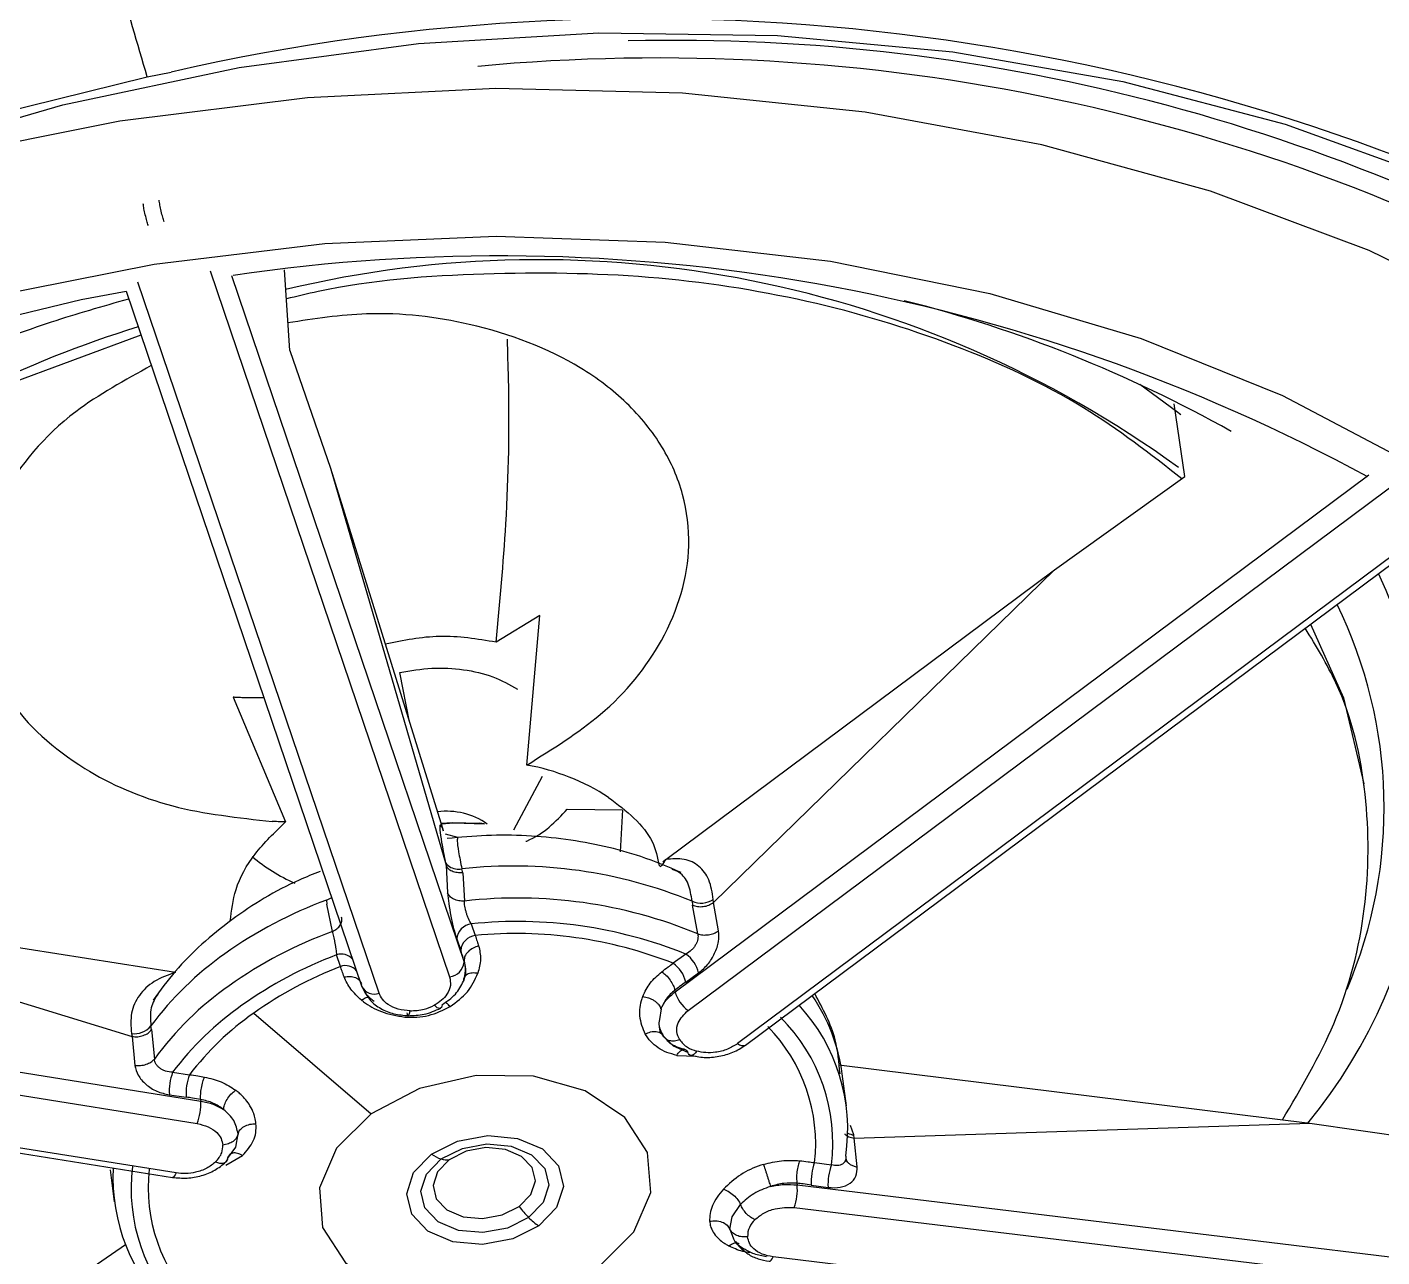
# Model space of a CAD drawing. Extents: x 400 to 501, y 484 to 634.
# Drawn here: x 471.054 to 472.023, y 581.445 to 582.324 of the extents above; entities that cross this region are included whole.
import ezdxf

# ---------------------------------------------------------------- set-up
doc = ezdxf.new("R2010")
doc.units = 0
doc.header["$MEASUREMENT"] = 0
doc.layers.add('DIM', color=3, linetype='Continuous')
doc.layers.add('GEOMETRY', color=3, linetype='Continuous', lineweight=25)

# ---------------------------------------------------------------- blocks, each defined once
blk = doc.blocks.new('2026 GRANDEE')
at = {"layer": 'GEOMETRY'}
for p, q in [((20.71508, -14.55158), (20.7321, -14.54808)), ((20.60554, -14.57844), (20.71508, -14.55157)), ((20.76014, -14.69018), (20.93131, -15.19484)), ((20.77527, -14.6935), (20.94175, -15.18432)), ((20.81698, -14.74717), (20.81317, -14.68937)), ((20.88086, -15.20646), (20.70847, -14.69821)), ((20.69999, -14.70474), (20.86863, -15.20193)), ((20.71061, -14.73604), (20.61291, -14.77246)), ((20.81698, -14.74717), (20.84616, -14.83116)), ((21.45706, -14.83712), (21.44924, -14.78512)), ((20.84616, -14.83116), (20.92872, -15.11488)), ((20.84616, -14.83116), (20.9262, -15.08841)), ((20.90258, -15.0125), (20.89572, -14.97736)), ((20.77649, -14.99492), (20.81406, -15.08404)), ((20.79855, -14.99532), (20.78367, -14.99532)), ((21.58563, -15.06252), (21.58488, -15.05683)), ((20.9262, -15.08841), (20.92678, -15.09029)), ((20.92699, -15.09062), (20.92651, -15.08941)), ((20.93724, -15.09517), (20.92842, -15.09285)), ((20.9282, -15.11242), (20.92872, -15.11488)), ((20.92872, -15.11488), (20.92988, -15.13472)), ((20.94065, -15.12037), (20.94009, -15.1176)), ((20.94065, -15.12037), (20.94188, -15.14061)), ((20.36609, -15.13361), (20.70428, -15.23743)), ((20.36609, -15.13361), (20.73538, -15.19152)), ((20.84334, -15.13988), (20.84352, -15.14274)), ((20.84746, -15.16235), (20.84352, -15.14274)), ((20.94671, -15.15692), (20.94958, -15.16518)), ((20.001, -15.16322), (20.75342, -15.2836)), ((20.93634, -15.16765), (20.93921, -15.17591)), ((19.99837, -15.17927), (20.75079, -15.29964)), ((20.85323, -15.18736), (20.8504, -15.1791)), ((20.94168, -15.18313), (20.94175, -15.18432)), ((20.94238, -15.19248), (20.94222, -15.1944)), ((20.94267, -15.18919), (20.94259, -15.19014)), ((19.98064, -15.21774), (20.73306, -15.33812)), ((20.73575, -15.33494), (19.98333, -15.21457)), ((20.79123, -15.22067), (20.87516, -15.29262)), ((20.70376, -15.23519), (20.70428, -15.23743)), ((20.71822, -15.2325), (20.71776, -15.22984)), ((20.71822, -15.2325), (20.7202, -15.25352)), ((21.08211, -15.23488), (21.08141, -15.23068)), ((21.08424, -15.23718), (21.08199, -15.23469)), ((21.08408, -15.23702), (21.09131, -15.24438)), ((20.70428, -15.23743), (20.70632, -15.25804)), ((21.1017, -15.24882), (21.09131, -15.24438)), ((21.09383, -15.25091), (21.10768, -15.2515)), ((21.10181, -15.25012), (21.10364, -15.25095)), ((20.73325, -15.26302), (20.74528, -15.2647)), ((21.2095, -15.25756), (21.54628, -15.29947)), ((21.21503, -15.28687), (21.21202, -15.26399)), ((20.73091, -15.27911), (20.74295, -15.28079)), ((20.75329, -15.28237), (20.75342, -15.2836)), ((21.22023, -15.30777), (21.21799, -15.30093)), ((21.22043, -15.30998), (21.54628, -15.29947)), ((21.54628, -15.29947), (21.66849, -15.31677)), ((20.77845, -15.31644), (20.78003, -15.30705)), ((21.22043, -15.30998), (21.22023, -15.30777)), ((21.22273, -15.33062), (21.22043, -15.30998)), ((20.77118, -15.32937), (20.78316, -15.32245)), ((20.77254, -15.32462), (20.77845, -15.31644)), ((20.68853, -15.33281), (20.69154, -15.3557)), ((20.77128, -15.32718), (20.77277, -15.32511)), ((21.19226, -15.32752), (21.20429, -15.32922)), ((21.21502, -15.32619), (21.21363, -15.32705)), ((21.1796, -15.34229), (21.17973, -15.34351)), ((21.17973, -15.34351), (21.905, -15.43127)), ((21.1899, -15.34361), (21.20193, -15.34531)), ((21.1334, -15.3663), (21.13932, -15.35742)), ((21.17766, -15.35963), (21.92146, -15.44963)), ((21.13175, -15.3752), (21.1334, -15.3663)), ((21.13176, -15.37519), (21.13396, -15.3812)), ((21.91112, -15.4855), (21.16262, -15.39493))]:
    blk.add_line(p, q, dxfattribs=at)
at = {"layer": 'GEOMETRY', "color": 4}
for p, q in [((21.09252, -15.20551), (21.58855, -14.83597)), ((21.10182, -15.21881), (21.61352, -14.8376)), ((21.36367, -14.90386), (21.45706, -14.83712)), ((21.64964, -14.86075), (21.13722, -15.24249)), ((21.14293, -15.24359), (21.64762, -14.86761)), ((21.08577, -15.11083), (21.36367, -14.90386)), ((21.11995, -15.14172), (21.36367, -14.90386)), ((20.99578, -14.93647), (20.96449, -14.95561)), ((20.9865, -15.04338), (20.99578, -14.93647)), ((20.9771, -15.08966), (20.99772, -15.05125)), ((21.01543, -15.07498), (21.05485, -15.07538)), ((21.05485, -15.07538), (21.05314, -15.10549)), ((20.95613, -15.08544), (20.95269, -15.08505)), ((21.08374, -15.11235), (21.08577, -15.11083)), ((21.11995, -15.14172), (21.11982, -15.13941)), ((21.10471, -15.14073), (21.10492, -15.14346)), ((21.1087, -15.16405), (21.10492, -15.14346)), ((21.12361, -15.16195), (21.11995, -15.14172)), ((21.10028, -15.1785), (21.09109, -15.18507)), ((21.10017, -15.19853), (21.10936, -15.19196)), ((21.09231, -15.2043), (21.09252, -15.20551)), ((21.08245, -15.21763), (21.08128, -15.22534)), ((20.46337, -15.54883), (20.69952, -15.38609))]:
    blk.add_line(p, q, dxfattribs=at)
at = {"layer": 'GEOMETRY', "color": 4, "flags": 128}
for points in [[(19.77572, -15.32719), (19.79838, -15.23797), (19.83461, -15.15002), (19.884, -15.06436), (19.94597, -14.98201), (20.01978, -14.90392), (20.10457, -14.83102), (20.19936, -14.76416), (20.30302, -14.70412), (20.41434, -14.6516), (20.53202, -14.60722), (20.65467, -14.57151), (20.78087, -14.54488), (20.90912, -14.52764), (21.03793, -14.51999), (21.16579, -14.52203), (21.29119, -14.53373), (21.41267, -14.55496), (21.5288, -14.58546), (21.63822, -14.62487)], [(22.07987, -15.51268), (22.09387, -15.45534), (22.10497, -15.36181), (22.1015, -15.26901), (22.08349, -15.17803), (22.05116, -15.08992), (22.00489, -15.00572), (21.94521, -14.92642), (21.87284, -14.85294), (21.78861, -14.78616), (21.69352, -14.72685), (21.58868, -14.6757), (21.47531, -14.63333), (21.35476, -14.60021), (21.22842, -14.57675), (21.09779, -14.56322), (20.96439, -14.55977), (20.82979, -14.56645), (20.69556, -14.58318), (20.56329, -14.60976)], [(19.79351, -15.34289), (19.82527, -15.25899), (19.87006, -15.17716), (19.92733, -15.09842), (19.99634, -15.02377), (20.07624, -14.95415), (20.16602, -14.89043), (20.26455, -14.83342), (20.3706, -14.78382), (20.48282, -14.74227), (20.5998, -14.70929), (20.72009, -14.68529), (20.84215, -14.67057), (20.96447, -14.66532), (21.08549, -14.6696), (21.2037, -14.68337), (21.31761, -14.70644), (21.42579, -14.73853), (21.52688, -14.77923), (21.61961, -14.82804)], [(20.70004, -14.7049), (20.66783, -14.71092), (20.54931, -14.73939), (20.43499, -14.77694), (20.32642, -14.82306), (20.22506, -14.87714), (20.1323, -14.93843), (20.04938, -15.00612), (19.97743, -15.07928), (19.92107, -15.15157)], [(20.92515, -15.08503), (20.93308, -15.08442), (20.95269, -15.08505)], [(20.92528, -15.08545), (20.93433, -15.08474), (20.95613, -15.08544)]]:
    blk.add_lwpolyline(points, dxfattribs=at)
at = {"layer": 'GEOMETRY', "flags": 128}
for points in [[(21.45418, -14.79318), (21.45094, -14.7906), (21.42488, -14.77134)], [(21.54678, -14.94273), (21.57037, -14.99545), (21.58488, -15.05683)], [(21.03822, -15.40169), (21.06308, -15.37707), (21.07511, -15.34884), (21.07286, -15.3204), (21.05659, -15.29519), (21.02828, -15.27625), (20.99133, -15.26587), (20.9502, -15.26528), (20.90985, -15.27457), (20.87516, -15.29262)], [(20.87516, -15.29262), (20.8503, -15.31724), (20.83826, -15.34548), (20.84052, -15.37391), (20.85678, -15.39912), (20.8851, -15.41806), (20.92205, -15.42845), (20.96318, -15.42903), (21.00352, -15.41974), (21.03822, -15.40169)], [(20.91833, -15.3215), (20.93693, -15.31222), (20.95853, -15.30827), (20.97985, -15.31023), (20.99765, -15.31781), (21.00921, -15.32986), (21.01277, -15.34455), (21.0078, -15.35963), (20.99504, -15.37281)], [(20.92523, -15.32496), (20.9404, -15.31739), (20.95802, -15.31416), (20.97542, -15.31576), (20.98994, -15.32195), (20.99937, -15.33178), (21.00227, -15.34376), (20.99821, -15.35606), (20.98781, -15.36682)], [(20.99504, -15.37281), (20.97645, -15.38209), (20.95484, -15.38605), (20.93352, -15.38409), (20.91573, -15.3765), (20.90417, -15.36445), (20.9006, -15.34977), (20.90558, -15.33468), (20.91833, -15.3215)], [(20.98105, -15.35894), (20.98937, -15.35035), (20.99261, -15.34051), (20.99029, -15.33093), (20.98275, -15.32307), (20.97114, -15.31813), (20.95724, -15.31685), (20.94315, -15.31943), (20.93102, -15.32548)], [(20.98781, -15.36682), (20.97264, -15.37438), (20.95501, -15.37761), (20.93762, -15.37601), (20.9231, -15.36982), (20.91367, -15.35999), (20.91077, -15.34801), (20.91483, -15.33571), (20.92523, -15.32496)], [(20.93102, -15.32548), (20.9227, -15.33408), (20.91946, -15.34391), (20.92178, -15.35349), (20.92932, -15.36135), (20.94093, -15.3663), (20.95483, -15.36758), (20.96892, -15.36499), (20.98105, -15.35894)], [(20.73575, -15.33494), (20.73509, -15.3363), (20.73442, -15.33731), (20.73378, -15.33792), (20.73317, -15.33813), (20.73306, -15.33812)], [(21.15978, -15.39809), (21.15988, -15.3981), (21.16055, -15.3979), (21.16125, -15.39729), (21.16195, -15.39629), (21.16262, -15.39493)]]:
    blk.add_lwpolyline(points, dxfattribs=at)
at = {"layer": 'GEOMETRY'}
for centre, radius, start, end in [((21.07039, -16.03036), 1.52039, 62.07651, 102.85594), ((21.09238, -15.88126), 1.35577, 58.54774, 91.4095), ((21.08008, -15.92018), 1.38213, 60.78087, 95.34292), ((20.95044, -15.51124), 0.81759, 107.20269, 125.09324), ((21.26008, -15.06287), 0.3701, 320.2975, 25.00311), ((21.2691, -15.0739), 0.33037, 336.90724, 26.09707), ((20.87319, -15.01039), 0.12873, 229.8038, 245.86805), ((20.93451, -15.11026), 0.00667, 198.88832, 239.25595), ((20.93784, -15.1042), 0.01359, 240.26006, 279.51711), ((20.95368, -15.43697), 0.31693, 110.37616, 125.27619), ((20.83929, -15.12726), 0.01325, 287.78537, 305.49832), ((20.94832, -15.16885), 0.01204, 97.70518, 174.25587), ((20.95696, -15.46032), 0.31745, 110.1777, 125.26799), ((20.95119, -15.17711), 0.01204, 97.70525, 174.25531), ((20.90334, -15.36717), 0.23087, 125.08079, 143.49889), ((20.95722, -15.46144), 0.30187, 110.72352, 125.29037), ((20.85386, -15.18897), 0.01046, 38.94905, 109.3409), ((20.95653, -15.45405), 0.28599, 111.17278, 125.30837), ((20.8567, -15.19728), 0.01051, 39.75204, 109.24647), ((20.92977, -15.18288), 0.01206, 277.32912, 353.13878), ((20.90595, -15.38961), 0.23027, 125.06445, 143.7715), ((20.8773, -15.19729), 0.00984, 208.12837, 291.21763), ((20.91023, -15.39627), 0.22154, 125.10863, 143.02523), ((20.91321, -15.39395), 0.21191, 125.14333, 142.41733), ((20.70625, -15.22072), 0.01468, 260.23803, 321.57439), ((21.07344, -15.31413), 0.11958, 353.57177, 44.51598), ((21.14093, -15.23863), 0.00535, 226.15268, 291.9743), ((20.7677, -15.27623), 0.0369, 159.02939, 184.47988), ((20.77974, -15.27791), 0.0369, 159.02938, 184.47989), ((20.71415, -15.28541), 0.03931, 338.77017, 2.63724), ((21.22181, -15.29492), 0.01295, 243.58605, 263.0155), ((20.93395, -15.29892), 0.02745, 235.32455, 251.47742), ((20.82342, -15.33818), 0.13285, 177.05241, 226.28444), ((20.8295, -15.34632), 0.12598, 172.74783, 225.33992), ((20.83538, -15.34551), 0.11958, 173.57177, 224.51598), ((20.92917, -15.31374), 0.01189, 250.67738, 278.99087), ((21.22645, -15.34076), 0.03666, 158.83413, 184.45633), ((21.23848, -15.34246), 0.03666, 158.83444, 184.45534), ((21.14535, -15.3473), 0.03458, 339.09806, 6.28264), ((21.03489, -15.31955), 0.06671, 216.18786, 225.10699), ((21.02291, -15.33184), 0.04955, 224.88882, 235.76948), ((21.15986, -15.37997), 0.0155, 131.47094, 182.17507)]:
    blk.add_arc(centre, radius, start, end, dxfattribs=at)
at = {"layer": 'GEOMETRY', "color": 4}
for centre, radius, start, end in [((20.96645, -15.98057), 1.30109, 61.47878, 98.39556), ((20.99495, -15.46095), 0.77872, 54.02924, 103.43306), ((21.01748, -15.64939), 0.9678, 60.76129, 75.71495), ((20.95792, -15.2013), 0.16048, 57.13925, 79.74302), ((20.92945, -15.12596), 0.04953, 54.47248, 97.92375), ((20.97683, -15.4534), 0.3378, 67.75581, 96.24405), ((20.97978, -15.47613), 0.33766, 67.55489, 96.44517), ((21.11108, -15.12657), 0.01553, 245.78629, 304.25341), ((20.97986, -15.47814), 0.32293, 68.10648, 95.89358), ((20.97873, -15.47117), 0.30738, 68.55824, 95.44182), ((21.08704, -15.19722), 0.02292, 13.24665, 54.72999), ((21.07785, -15.20378), 0.02292, 13.24756, 54.72971), ((21.11545, -15.19937), 0.02374, 194.98183, 234.95495), ((21.08249, -15.28179), 0.13075, 7.8255, 34.2835), ((21.08502, -15.30388), 0.13091, 351.6051, 42.71252), ((21.07932, -15.31332), 0.12598, 352.74783, 45.33992)]:
    blk.add_arc(centre, radius, start, end, dxfattribs=at)
at = {"layer": 'GEOMETRY', "ltscale": 16}
for points, knots in [([(17.19603, -17.37105), (17.1492, -17.34112), (17.05542, -17.2812), (16.92705, -17.18856), (16.81251, -17.0901), (16.71636, -16.98414), (16.64134, -16.8706), (16.58849, -16.75076), (16.55664, -16.62659), (16.54209, -16.48596), (16.54902, -16.33004), (16.57975, -16.16066), (16.63812, -15.96492), (16.73185, -15.74508), (16.88039, -15.47787), (17.07654, -15.19415), (17.32547, -14.89692), (17.60738, -14.61061), (17.91926, -14.33423), (18.25552, -14.0669), (18.66932, -13.76417), (19.16522, -13.42892), (19.74567, -13.06618), (20.34438, -12.71972), (20.95799, -12.38601), (21.5843, -12.06352), (22.2218, -11.75106), (22.86772, -11.44729), (23.3048, -11.25173), (23.52307, -11.15407)], [0, 0, 0, 0, 0.015124, 0.030282, 0.045508, 0.060821, 0.076186, 0.091589, 0.107048, 0.122539, 0.143196, 0.163867, 0.18457, 0.215706, 0.246892, 0.288529, 0.330189, 0.37188, 0.413634, 0.455445, 0.497285, 0.56014, 0.623043, 0.685975, 0.74879, 0.811636, 0.874521, 0.937336, 1, 1, 1, 1]), ([(23.24398, -11.79581), (23.03832, -11.88011), (22.62676, -12.04881), (22.03246, -12.33039), (21.46295, -12.63768), (20.92193, -12.96988), (20.40321, -13.31899), (19.9453, -13.65073), (19.54756, -13.96315), (19.20832, -14.25412), (18.89397, -14.55698), (18.64451, -14.83862), (18.4558, -15.09446), (18.31908, -15.31974), (18.23251, -15.51279), (18.19012, -15.6695), (18.17658, -15.78733), (18.1867, -15.89385), (18.21799, -15.98649), (18.26443, -16.0643), (18.32682, -16.13544), (18.37968, -16.17631), (18.40605, -16.19671)], [0, 0, 0, 0, 0.083695, 0.167491, 0.251186, 0.335009, 0.418849, 0.502597, 0.565308, 0.627921, 0.690404, 0.752843, 0.794402, 0.835856, 0.877165, 0.897814, 0.918431, 0.938954, 0.954309, 0.969614, 0.984839, 1, 1, 1, 1]), ([(24.17313, -13.81116), (24.16894, -13.92131), (24.16056, -14.14163), (24.12114, -14.47308), (24.05701, -14.8045), (23.97072, -15.09803), (23.86696, -15.35222), (23.75324, -15.56646), (23.61954, -15.75623), (23.46867, -15.91841), (23.30808, -16.05246), (23.12353, -16.17081), (22.89657, -16.28246), (22.62723, -16.38018), (22.32073, -16.4605), (21.95596, -16.53037), (21.53382, -16.58353), (21.05755, -16.61689), (20.58213, -16.62732), (20.11123, -16.60995), (19.64874, -16.56265), (19.35184, -16.50641), (19.20347, -16.47831)], [0, 0, 0, 0, 0.0625252, 0.1250662, 0.1875826, 0.250195, 0.2919799, 0.3338211, 0.3756794, 0.4070421, 0.4383328, 0.4696147, 0.5009246, 0.5426526, 0.58425, 0.6258279, 0.6881761, 0.7505611, 0.8130047, 0.8754033, 0.9377323, 1, 1, 1, 1]), ([(18.03428, -17.79484), (18.22951, -17.83036), (18.6202, -17.90144), (19.21615, -17.96449), (19.81851, -17.99626), (20.35927, -17.99519), (20.83535, -17.97496), (21.24508, -17.945), (21.65626, -17.90304), (22.0685, -17.84898), (22.48125, -17.78092), (22.85803, -17.70081), (23.19519, -17.60693), (23.49047, -17.50268), (23.77331, -17.37756), (24.04005, -17.23345), (24.2881, -17.07402), (24.51522, -16.90259), (24.71937, -16.72122), (24.91921, -16.51048), (25.10494, -16.26911), (25.2689, -15.99796), (25.40039, -15.7217), (25.50416, -15.44175), (25.5857, -15.15891), (25.62197, -14.96771), (25.64009, -14.87214)], [0, 0, 0, 0, 0.062267, 0.124605, 0.187008, 0.24945, 0.291048, 0.332625, 0.374198, 0.415776, 0.457378, 0.499121, 0.530444, 0.561737, 0.593031, 0.62439, 0.655783, 0.68718, 0.718531, 0.749858, 0.791595, 0.833291, 0.874955, 0.916638, 0.95833, 1, 1, 1, 1])]:
    blk.add_open_spline(points, degree=3, knots=knots, dxfattribs=at)
at = {"layer": 'GEOMETRY'}
for points, knots in [([(20.71508, -14.55157), (20.70116, -14.50388), (20.67333, -14.4085), (20.64391, -14.29741), (20.62919, -14.24187)], [0, 0, 0, 0, 0.5, 1, 1, 1, 1]), ([(20.71588, -14.65779), (20.71553, -14.65674), (20.71482, -14.65454), (20.7137, -14.65021), (20.71273, -14.64578), (20.71235, -14.64337), (20.71216, -14.64221)], [0, 0, 0, 0, 0.241095, 0.499999, 0.758904, 1, 1, 1, 1]), ([(20.72716, -14.6552), (20.72683, -14.65413), (20.72615, -14.65194), (20.72507, -14.64759), (20.72413, -14.64316), (20.72375, -14.64075), (20.72356, -14.63958)], [0, 0, 0, 0, 0.241096, 0.5000004, 0.7589046, 1, 1, 1, 1]), ([(20.40822, -14.84587), (20.41731, -14.83954), (20.44472, -14.82047), (20.49725, -14.78963), (20.56813, -14.75575), (20.63689, -14.72867), (20.68324, -14.71546), (20.70183, -14.71016)], [0, 0, 0, 0, 0.118282, 0.35644, 0.596294, 0.838128, 1, 1, 1, 1]), ([(20.71802, -14.75791), (20.69912, -14.76827), (20.65328, -14.7934), (20.60486, -14.85229), (20.58842, -14.91368), (20.59724, -14.96231), (20.61905, -15.00553), (20.66296, -15.0457), (20.73059, -15.07564), (20.78011, -15.08106), (20.80446, -15.08373)], [0, 0, 0, 0, 0.109145, 0.264693, 0.433748, 0.523033, 0.606796, 0.757293, 0.880676, 1, 1, 1, 1]), ([(21.52673, -15.29704), (21.5401, -15.27435), (21.56897, -15.22534), (21.58871, -15.14608), (21.58887, -15.06387), (21.57361, -14.99574), (21.55089, -14.95844), (21.54302, -14.94553)], [0, 0, 0, 0, 0.1963482, 0.4240435, 0.6517388, 0.8794341, 1, 1, 1, 1]), ([(20.78367, -14.99532), (20.78233, -14.99526), (20.77993, -14.99514), (20.77754, -14.99499), (20.77649, -14.99492)], [0, 0, 0, 0, 0.559997, 1, 1, 1, 1]), ([(20.77446, -15.15504), (20.77535, -15.14746), (20.77728, -15.13108), (20.79076, -15.10641), (20.80629, -15.09149), (20.81406, -15.08404)], [0, 0, 0, 0, 0.301112, 0.650556, 1, 1, 1, 1]), ([(20.81406, -15.08404), (20.81226, -15.084), (20.80906, -15.08393), (20.80586, -15.08379), (20.80446, -15.08373)], [0, 0, 0, 0, 0.559994, 1, 1, 1, 1]), ([(20.9262, -15.08841), (20.92554, -15.08731), (20.92424, -15.08512), (20.92413, -15.0891), (20.92532, -15.09785), (20.92724, -15.10757), (20.9282, -15.11242)], [0, 0, 0, 0, 0.253043, 0.503165, 0.751803, 1, 1, 1, 1]), ([(20.93713, -15.09514), (20.9369, -15.09576), (20.93645, -15.097), (20.93744, -15.10472), (20.9392, -15.11327), (20.94009, -15.1176)], [0, 0, 0, 0, 0.324618, 0.65764, 1, 1, 1, 1]), ([(20.83871, -15.11946), (20.83371, -15.12144), (20.81088, -15.13049), (20.77419, -15.15309), (20.74003, -15.18319), (20.72443, -15.20441), (20.71932, -15.21136)], [0, 0, 0, 0, 0.100555, 0.459158, 0.822862, 1, 1, 1, 1]), ([(20.92988, -15.13472), (20.93009, -15.1372), (20.93051, -15.14216), (20.9321, -15.15146), (20.93414, -15.16066), (20.9356, -15.1653), (20.93634, -15.16765)], [0, 0, 0, 0, 0.24729, 0.494836, 0.744809, 1, 1, 1, 1]), ([(20.94188, -15.14061), (20.94056, -15.1406), (20.93782, -15.14058), (20.9341, -15.13933), (20.93119, -15.13732), (20.93031, -15.13557), (20.92988, -15.13472)], [0, 0, 0, 0, 0.242364, 0.5, 0.757636, 1, 1, 1, 1]), ([(20.94671, -15.15692), (20.94602, -15.15574), (20.945, -15.154), (20.94386, -15.15098), (20.94315, -15.14871), (20.94258, -15.14645), (20.94217, -15.14429), (20.94191, -15.14229), (20.94189, -15.14117), (20.94188, -15.14061)], [0, 0, 0, 0, 0.27029, 0.399726, 0.525381, 0.647695, 0.767179, 0.884407, 1, 1, 1, 1]), ([(20.84746, -15.16235), (20.84861, -15.16174), (20.85092, -15.16052), (20.85321, -15.15787), (20.85454, -15.15498), (20.85425, -15.1531), (20.8541, -15.15217)], [0, 0, 0, 0, 0.249188, 0.5, 0.750812, 1, 1, 1, 1]), ([(20.84746, -15.16235), (20.8476, -15.16288), (20.84788, -15.16395), (20.84832, -15.1659), (20.84877, -15.16805), (20.84921, -15.17035), (20.84962, -15.17269), (20.85012, -15.17585), (20.85029, -15.17779), (20.8504, -15.1791)], [0, 0, 0, 0, 0.115656, 0.23293, 0.352443, 0.474766, 0.600412, 0.729821, 1, 1, 1, 1]), ([(20.94168, -15.18313), (20.94122, -15.18177), (20.94039, -15.17933), (20.93957, -15.17695), (20.93921, -15.17591)], [0, 0, 0, 0, 0.559996, 1, 1, 1, 1]), ([(20.85587, -15.19484), (20.85538, -15.19343), (20.85449, -15.1909), (20.85362, -15.18845), (20.85323, -15.18736)], [0, 0, 0, 0, 0.559971, 1, 1, 1, 1]), ([(20.94123, -15.19779), (20.94191, -15.19522), (20.94326, -15.19012), (20.9422, -15.18545), (20.94168, -15.18313)], [0, 0, 0, 0, 0.502456, 1, 1, 1, 1]), ([(20.94175, -15.18432), (20.94227, -15.18653), (20.94332, -15.19097), (20.94193, -15.19551), (20.94123, -15.19779)], [0, 0, 0, 0, 0.499837, 1, 1, 1, 1]), ([(20.73538, -15.19152), (20.73, -15.19347), (20.71931, -15.19735), (20.70872, -15.20769), (20.70274, -15.22039), (20.70342, -15.23026), (20.70376, -15.23519)], [0, 0, 0, 0, 0.253043, 0.503165, 0.751803, 1, 1, 1, 1]), ([(20.85587, -15.19484), (20.85728, -15.19464), (20.86019, -15.19421), (20.86415, -15.19515), (20.86714, -15.19715), (20.86785, -15.19911), (20.8682, -15.20006)], [0, 0, 0, 0, 0.240868, 0.5, 0.759132, 1, 1, 1, 1]), ([(20.86825, -15.21136), (20.86547, -15.20883), (20.85992, -15.20376), (20.85722, -15.19782), (20.85587, -15.19484)], [0, 0, 0, 0, 0.499734, 1, 1, 1, 1]), ([(20.93131, -15.19484), (20.93169, -15.1969), (20.93244, -15.20102), (20.92998, -15.20686), (20.92585, -15.21171), (20.92216, -15.21396), (20.9203, -15.21509)], [0, 0, 0, 0, 0.279487, 0.558972, 0.778217, 1, 1, 1, 1]), ([(20.92584, -15.21478), (20.92934, -15.21236), (20.93631, -15.20754), (20.93956, -15.20102), (20.94118, -15.19778)], [0, 0, 0, 0, 0.502005, 1, 1, 1, 1]), ([(20.72283, -15.20657), (20.72083, -15.2099), (20.71666, -15.21686), (20.71738, -15.22539), (20.71776, -15.22984)], [0, 0, 0, 0, 0.4789007, 1, 1, 1, 1]), ([(20.87739, -15.21249), (20.87536, -15.21084), (20.8713, -15.20755), (20.86939, -15.20332), (20.86843, -15.2012)], [0, 0, 0, 0, 0.500163, 1, 1, 1, 1]), ([(20.87, -15.20418), (20.87135, -15.20677), (20.87401, -15.2119), (20.88178, -15.21768), (20.89124, -15.22164), (20.89839, -15.22225), (20.90196, -15.22255)], [0, 0, 0, 0, 0.257371, 0.507732, 0.75431, 1, 1, 1, 1]), ([(20.90301, -15.21907), (20.90011, -15.2188), (20.8943, -15.21826), (20.8876, -15.21505), (20.88301, -15.211), (20.88158, -15.20797), (20.88086, -15.20646)], [0, 0, 0, 0, 0.279969, 0.561465, 0.781437, 1, 1, 1, 1]), ([(20.86825, -15.21136), (20.86831, -15.21131), (20.86841, -15.21124), (20.86852, -15.21116), (20.86856, -15.21113)], [0, 0, 0, 0, 0.558215, 1, 1, 1, 1]), ([(20.86825, -15.21136), (20.86875, -15.21176), (20.87283, -15.21501), (20.88253, -15.22065), (20.89345, -15.22255), (20.89918, -15.22355)], [0, 0, 0, 0, 0.0622899, 0.5072698, 1, 1, 1, 1]), ([(20.86856, -15.21113), (20.86964, -15.21045), (20.87158, -15.20924), (20.87315, -15.2092), (20.87385, -15.20919)], [0, 0, 0, 0, 0.555697, 1, 1, 1, 1]), ([(20.89918, -15.22355), (20.90205, -15.22366), (20.90775, -15.22387), (20.91914, -15.2222), (20.92664, -15.21853), (20.93164, -15.21608)], [0, 0, 0, 0, 0.252047, 0.501713, 1, 1, 1, 1]), ([(20.90152, -15.22256), (20.90541, -15.22242), (20.91365, -15.22214), (20.92105, -15.21885), (20.92495, -15.21712)], [0, 0, 0, 0, 0.473018, 1, 1, 1, 1]), ([(20.90301, -15.21907), (20.90645, -15.21891), (20.91259, -15.21861), (20.91794, -15.21617), (20.9203, -15.21509)], [0, 0, 0, 0, 0.5593445, 1, 1, 1, 1]), ([(20.92585, -15.21479), (20.92574, -15.21549), (20.92554, -15.2169), (20.92428, -15.21754), (20.92251, -15.21706), (20.92103, -15.21575), (20.9203, -15.21509)], [0, 0, 0, 0, 0.25, 0.5, 0.75, 1, 1, 1, 1]), ([(20.93164, -15.21608), (20.93083, -15.21517), (20.92946, -15.21363), (20.92847, -15.21317), (20.92806, -15.21299)], [0, 0, 0, 0, 0.597718, 1, 1, 1, 1]), ([(20.90073, -15.22057), (20.9009, -15.22121), (20.90123, -15.22249), (20.90185, -15.22271), (20.90247, -15.22167), (20.90283, -15.21994), (20.90301, -15.21907)], [0, 0, 0, 0, 0.25, 0.5, 0.75, 1, 1, 1, 1]), ([(21.08128, -15.22534), (21.08114, -15.22608), (21.08035, -15.23017), (21.08241, -15.23393), (21.08409, -15.23702)], [0, 0, 0, 0, 0.1795969, 1, 1, 1, 1]), ([(21.07105, -15.23566), (21.07238, -15.23508), (21.07513, -15.23389), (21.0792, -15.23365), (21.08252, -15.23466), (21.08358, -15.23625), (21.08409, -15.23702)], [0, 0, 0, 0, 0.240496, 0.499966, 0.759455, 1, 1, 1, 1]), ([(21.09383, -15.25091), (21.09137, -15.25027), (21.08646, -15.24901), (21.08017, -15.24558), (21.0748, -15.24121), (21.07231, -15.23751), (21.07105, -15.23566)], [0, 0, 0, 0, 0.251184, 0.500061, 0.748907, 1, 1, 1, 1]), ([(21.09579, -15.23976), (21.09453, -15.24014), (21.09201, -15.24089), (21.0885, -15.24062), (21.08561, -15.23939), (21.08459, -15.23781), (21.08408, -15.23702)], [0, 0, 0, 0, 0.25, 0.5, 0.75, 1, 1, 1, 1]), ([(21.09902, -15.24657), (21.09512, -15.24544), (21.08981, -15.24391), (21.08696, -15.24032), (21.0862, -15.23937)], [0, 0, 0, 0, 0.7342321, 1, 1, 1, 1]), ([(21.09383, -15.25091), (21.09448, -15.24988), (21.09584, -15.24776), (21.09817, -15.24635), (21.1003, -15.24658), (21.10125, -15.24809), (21.10171, -15.24882)], [0, 0, 0, 0, 0.2405544, 0.5000272, 0.7594848, 1, 1, 1, 1]), ([(21.09579, -15.23976), (21.09743, -15.24174), (21.10038, -15.24528), (21.10559, -15.24707), (21.10788, -15.24786)], [0, 0, 0, 0, 0.559115, 1, 1, 1, 1]), ([(21.10337, -15.25085), (21.10666, -15.25152), (21.11322, -15.25284), (21.12392, -15.2519), (21.13428, -15.24906), (21.13988, -15.24552), (21.14271, -15.24374)], [0, 0, 0, 0, 0.250991, 0.499013, 0.747357, 1, 1, 1, 1]), ([(21.13722, -15.24249), (21.13487, -15.24394), (21.13017, -15.24686), (21.12202, -15.24884), (21.11436, -15.24922), (21.11005, -15.24832), (21.10788, -15.24786)], [0, 0, 0, 0, 0.279241, 0.558489, 0.777524, 1, 1, 1, 1]), ([(20.70632, -15.25804), (20.70765, -15.25813), (20.71033, -15.25829), (20.71431, -15.25738), (20.71788, -15.25583), (20.71943, -15.25429), (20.7202, -15.25352)], [0, 0, 0, 0, 0.249188, 0.5, 0.750812, 1, 1, 1, 1]), ([(20.73325, -15.26302), (20.73152, -15.26287), (20.72898, -15.26264), (20.72594, -15.26129), (20.72399, -15.26005), (20.7224, -15.25858), (20.72121, -15.25696), (20.72043, -15.25526), (20.72028, -15.25409), (20.7202, -15.25352)], [0, 0, 0, 0, 0.270234, 0.399657, 0.525307, 0.647625, 0.767124, 0.884374, 1, 1, 1, 1]), ([(20.70632, -15.25804), (20.70688, -15.26043), (20.70801, -15.26521), (20.71386, -15.27186), (20.72182, -15.27705), (20.72787, -15.27842), (20.73091, -15.27911)], [0, 0, 0, 0, 0.248426, 0.496166, 0.745927, 1, 1, 1, 1]), ([(20.74528, -15.2647), (20.74727, -15.265), (20.75084, -15.26553), (20.75441, -15.26614), (20.75598, -15.26641)], [0, 0, 0, 0, 0.5600204, 1, 1, 1, 1]), ([(20.75329, -15.28237), (20.75327, -15.2812), (20.75322, -15.27876), (20.75378, -15.27422), (20.75474, -15.26975), (20.75558, -15.26749), (20.75598, -15.26641)], [0, 0, 0, 0, 0.240868, 0.5, 0.759132, 1, 1, 1, 1]), ([(20.75598, -15.26641), (20.76013, -15.26738), (20.76841, -15.26932), (20.77502, -15.27363), (20.77832, -15.27578)], [0, 0, 0, 0, 0.500266, 1, 1, 1, 1]), ([(20.7697, -15.28964), (20.76984, -15.28857), (20.77014, -15.28635), (20.77206, -15.28241), (20.77482, -15.27865), (20.77697, -15.27687), (20.77802, -15.276)], [0, 0, 0, 0, 0.2394331, 0.498119, 0.7578512, 1, 1, 1, 1]), ([(20.77802, -15.276), (20.77807, -15.27596), (20.77818, -15.27589), (20.77828, -15.27581), (20.77832, -15.27578)], [0, 0, 0, 0, 0.561783, 1, 1, 1, 1]), ([(20.79285, -15.29973), (20.79275, -15.29896), (20.79249, -15.29679), (20.79186, -15.29439), (20.79064, -15.29086), (20.78819, -15.28574), (20.78394, -15.28048), (20.78016, -15.2772), (20.77891, -15.27622), (20.77848, -15.2759), (20.77832, -15.27578)], [0, 0, 0, 0, 0.086862, 0.245415, 0.271542, 0.493338, 0.846442, 0.948746, 0.980805, 1, 1, 1, 1]), ([(20.75329, -15.28237), (20.75136, -15.28206), (20.74791, -15.2815), (20.74446, -15.28101), (20.74295, -15.28079)], [0, 0, 0, 0, 0.559996, 1, 1, 1, 1]), ([(20.7697, -15.28964), (20.76728, -15.28795), (20.76245, -15.28459), (20.75633, -15.28311), (20.75329, -15.28237)], [0, 0, 0, 0, 0.502456, 1, 1, 1, 1]), ([(20.75342, -15.2836), (20.75645, -15.28423), (20.76252, -15.28548), (20.76731, -15.28825), (20.7697, -15.28964)], [0, 0, 0, 0, 0.499837, 1, 1, 1, 1]), ([(20.78002, -15.30705), (20.77936, -15.30375), (20.77804, -15.2972), (20.77245, -15.29217), (20.76966, -15.28966)], [0, 0, 0, 0, 0.502636, 1, 1, 1, 1]), ([(20.75079, -15.29964), (20.75353, -15.3003), (20.759, -15.30163), (20.76473, -15.30563), (20.76823, -15.3102), (20.76884, -15.31338), (20.76915, -15.31498)], [0, 0, 0, 0, 0.279557, 0.559889, 0.77945, 1, 1, 1, 1]), ([(20.78002, -15.30705), (20.78036, -15.30608), (20.78107, -15.30408), (20.78418, -15.30159), (20.78834, -15.29994), (20.79138, -15.2998), (20.79285, -15.29973)], [0, 0, 0, 0, 0.240558, 0.500061, 0.759531, 1, 1, 1, 1]), ([(20.78316, -15.32245), (20.78617, -15.31916), (20.79068, -15.31421), (20.79297, -15.30609), (20.79289, -15.30186), (20.79285, -15.29973)], [0, 0, 0, 0, 0.498623, 0.748611, 1, 1, 1, 1]), ([(20.78003, -15.30705), (20.77973, -15.30802), (20.77913, -15.30997), (20.77659, -15.31245), (20.77318, -15.31431), (20.7705, -15.31475), (20.76915, -15.31498)], [0, 0, 0, 0, 0.25, 0.5, 0.75, 1, 1, 1, 1]), ([(21.21389, -15.30709), (21.21392, -15.30714), (21.21449, -15.30801), (21.21671, -15.30921), (21.21919, -15.30972), (21.22043, -15.30998)], [0, 0, 0, 0, 0.0248115, 0.5124058, 1, 1, 1, 1]), ([(20.76399, -15.32707), (20.76578, -15.32494), (20.76898, -15.32112), (20.7691, -15.31685), (20.76915, -15.31498)], [0, 0, 0, 0, 0.559342, 1, 1, 1, 1]), ([(20.78316, -15.32245), (20.78198, -15.32185), (20.77953, -15.3206), (20.77612, -15.32051), (20.77351, -15.32182), (20.77285, -15.3237), (20.77253, -15.32461)], [0, 0, 0, 0, 0.240496, 0.499966, 0.759455, 1, 1, 1, 1]), ([(21.21453, -15.32299), (21.21455, -15.32356), (21.2146, -15.32471), (21.21417, -15.32624), (21.21336, -15.32758), (21.21216, -15.32866), (21.21059, -15.32941), (21.20805, -15.32997), (21.2058, -15.32952), (21.20429, -15.32922)], [0, 0, 0, 0, 0.115625, 0.232876, 0.352376, 0.474696, 0.600347, 0.72977, 1, 1, 1, 1]), ([(21.21453, -15.32299), (21.2145, -15.32354), (21.21444, -15.32463), (21.21507, -15.32619), (21.21611, -15.32762), (21.21717, -15.3284), (21.2177, -15.3288)], [0, 0, 0, 0, 0.248997, 0.498404, 0.749054, 1, 1, 1, 1]), ([(20.73311, -15.33812), (20.73658, -15.33844), (20.74348, -15.33907), (20.75405, -15.33708), (20.76384, -15.33326), (20.76869, -15.32926), (20.77114, -15.32724)], [0, 0, 0, 0, 0.250159, 0.497716, 0.746586, 1, 1, 1, 1]), ([(20.76399, -15.32707), (20.76199, -15.3287), (20.758, -15.33194), (20.75025, -15.33456), (20.74264, -15.33561), (20.73806, -15.33517), (20.73575, -15.33494)], [0, 0, 0, 0, 0.27932, 0.557326, 0.776823, 1, 1, 1, 1]), ([(20.77254, -15.32462), (20.77232, -15.32541), (20.77188, -15.32698), (20.76989, -15.32815), (20.7672, -15.32833), (20.76506, -15.32749), (20.76399, -15.32707)], [0, 0, 0, 0, 0.25, 0.5, 0.75, 1, 1, 1, 1]), ([(21.15573, -15.32882), (21.15508, -15.32903), (21.14938, -15.33081), (21.13845, -15.33591), (21.13095, -15.34289), (21.12702, -15.34654)], [0, 0, 0, 0, 0.0584, 0.507268, 1, 1, 1, 1]), ([(21.15573, -15.32882), (21.16004, -15.32774), (21.16866, -15.32557), (21.17725, -15.326), (21.18155, -15.32622)], [0, 0, 0, 0, 0.499734, 1, 1, 1, 1]), ([(21.15573, -15.32882), (21.15608, -15.32986), (21.1566, -15.33146), (21.15748, -15.33421), (21.15819, -15.33647), (21.15891, -15.33876), (21.1598, -15.34163), (21.16033, -15.34342), (21.16068, -15.34459)], [0, 0, 0, 0, 0.239694, 0.368513, 0.5, 0.631487, 0.760306, 1, 1, 1, 1]), ([(21.18155, -15.32622), (21.18116, -15.32731), (21.18034, -15.32957), (21.17956, -15.33406), (21.17924, -15.33863), (21.17948, -15.3411), (21.1796, -15.34229)], [0, 0, 0, 0, 0.240868, 0.5, 0.759132, 1, 1, 1, 1]), ([(21.18155, -15.32622), (21.18355, -15.32644), (21.18711, -15.32684), (21.19069, -15.32731), (21.19226, -15.32752)], [0, 0, 0, 0, 0.559971, 1, 1, 1, 1]), ([(21.20193, -15.34531), (21.20493, -15.34547), (21.21086, -15.34577), (21.21796, -15.34269), (21.22253, -15.3375), (21.22266, -15.33291), (21.22273, -15.33062)], [0, 0, 0, 0, 0.255068, 0.505102, 0.752739, 1, 1, 1, 1]), ([(21.2177, -15.3288), (21.21843, -15.32922), (21.21988, -15.33006), (21.22178, -15.33043), (21.22273, -15.33062)], [0, 0, 0, 0, 0.500899, 1, 1, 1, 1]), ([(21.1796, -15.34229), (21.17646, -15.34216), (21.17014, -15.34189), (21.16385, -15.34368), (21.16068, -15.34459)], [0, 0, 0, 0, 0.497544, 1, 1, 1, 1]), ([(21.16068, -15.34459), (21.16388, -15.34399), (21.17027, -15.34279), (21.17658, -15.34327), (21.17973, -15.34351)], [0, 0, 0, 0, 0.500163, 1, 1, 1, 1]), ([(21.1899, -15.34361), (21.18798, -15.34334), (21.18454, -15.34287), (21.18111, -15.34247), (21.1796, -15.34229)], [0, 0, 0, 0, 0.559996, 1, 1, 1, 1]), ([(21.12702, -15.34654), (21.12541, -15.34846), (21.1222, -15.35228), (21.11907, -15.3582), (21.11717, -15.36406), (21.11721, -15.36769), (21.11722, -15.36952)], [0, 0, 0, 0, 0.25044, 0.499721, 0.749135, 1, 1, 1, 1]), ([(21.12702, -15.34654), (21.12818, -15.34698), (21.13058, -15.3479), (21.13433, -15.35067), (21.13755, -15.35406), (21.13876, -15.35633), (21.13934, -15.35743)], [0, 0, 0, 0, 0.240496, 0.499967, 0.759456, 1, 1, 1, 1]), ([(21.16069, -15.34462), (21.15653, -15.34613), (21.14816, -15.34917), (21.14229, -15.35466), (21.13934, -15.35743)], [0, 0, 0, 0, 0.497296, 1, 1, 1, 1]), ([(21.1496, -15.36836), (21.14852, -15.36779), (21.14635, -15.36666), (21.14328, -15.36388), (21.14072, -15.36068), (21.13979, -15.35851), (21.13932, -15.35742)], [0, 0, 0, 0, 0.25, 0.5, 0.75, 1, 1, 1, 1]), ([(21.1496, -15.36836), (21.1516, -15.36671), (21.15561, -15.3634), (21.16553, -15.35955), (21.17308, -15.3596), (21.17766, -15.35963)], [0, 0, 0, 0, 0.280872, 0.563481, 1, 1, 1, 1]), ([(21.11722, -15.36952), (21.11867, -15.36928), (21.12166, -15.3688), (21.12617, -15.36981), (21.12989, -15.37201), (21.13114, -15.37416), (21.13175, -15.3752)], [0, 0, 0, 0, 0.2405537, 0.5000266, 0.7594846, 1, 1, 1, 1]), ([(21.11722, -15.36952), (21.11731, -15.37015), (21.11753, -15.37191), (21.1181, -15.3738), (21.11923, -15.37648), (21.12151, -15.38023), (21.12552, -15.38386), (21.12914, -15.3861), (21.13035, -15.38677), (21.13076, -15.38698), (21.13091, -15.38706)], [0, 0, 0, 0, 0.088151, 0.245551, 0.275567, 0.493536, 0.84661, 0.948841, 0.980855, 1, 1, 1, 1]), ([(21.13396, -15.3812), (21.13416, -15.38182), (21.13516, -15.38508), (21.13877, -15.38737), (21.14168, -15.38923)], [0, 0, 0, 0, 0.190641, 1, 1, 1, 1]), ([(21.16262, -15.39493), (21.1599, -15.39439), (21.15448, -15.3933), (21.14882, -15.38959), (21.1453, -15.38525), (21.14469, -15.38215), (21.14438, -15.38059)], [0, 0, 0, 0, 0.279483, 0.558942, 0.778157, 1, 1, 1, 1]), ([(21.13091, -15.38706), (21.13097, -15.38702), (21.13107, -15.38694), (21.13118, -15.38687), (21.13122, -15.38683)], [0, 0, 0, 0, 0.558215, 1, 1, 1, 1]), ([(21.14589, -15.39209), (21.14423, -15.39179), (21.13852, -15.39076), (21.13407, -15.3886), (21.13091, -15.38706)], [0, 0, 0, 0, 0.292145, 1, 1, 1, 1]), ([(21.13122, -15.38683), (21.13228, -15.38622), (21.13447, -15.38494), (21.13705, -15.38463), (21.13809, -15.38532), (21.1383, -15.38545)], [0, 0, 0, 0, 0.427109, 0.885231, 1, 1, 1, 1]), ([(21.13572, -15.38398), (21.13657, -15.38534), (21.13807, -15.38774), (21.14054, -15.38954), (21.14161, -15.39033)], [0, 0, 0, 0, 0.565979, 1, 1, 1, 1]), ([(21.14161, -15.39033), (21.14258, -15.39118), (21.14548, -15.3937), (21.15176, -15.39658), (21.15715, -15.39759), (21.15982, -15.39809)], [0, 0, 0, 0, 0.203819, 0.605375, 1, 1, 1, 1]), ([(21.15786, -15.39481), (21.15484, -15.39427), (21.1488, -15.39319), (21.14403, -15.39057), (21.14165, -15.38926)], [0, 0, 0, 0, 0.499837, 1, 1, 1, 1])]:
    blk.add_open_spline(points, degree=3, knots=knots, dxfattribs=at)
at = {"layer": 'GEOMETRY', "color": 4}
for points, knots in [([(21.45477, -14.83876), (21.43226, -14.82117), (21.38471, -14.78404), (21.29315, -14.74138), (21.18817, -14.70968), (21.07427, -14.6922), (20.95618, -14.69078), (20.86803, -14.69728), (20.82208, -14.70843), (20.81455, -14.71026)], [0, 0, 0, 0, 0.14755, 0.311609, 0.475667, 0.639726, 0.803785, 0.967843, 1, 1, 1, 1]), ([(20.9865, -15.04338), (21.00497, -15.0319), (21.0455, -15.00671), (21.08906, -14.95216), (21.10536, -14.89665), (21.09966, -14.84995), (21.08462, -14.81514), (21.05968, -14.78433), (21.01664, -14.75126), (20.95337, -14.72699), (20.87846, -14.71781), (20.83447, -14.72449), (20.81568, -14.72735)], [0, 0, 0, 0, 0.101882, 0.223584, 0.365122, 0.442631, 0.518643, 0.597034, 0.671658, 0.809321, 0.91851, 1, 1, 1, 1]), ([(20.96449, -14.95561), (20.96716, -14.92738), (20.97311, -14.86446), (20.97432, -14.79244), (20.97288, -14.74851), (20.97257, -14.7391)], [0, 0, 0, 0, 0.390126, 0.8694, 1, 1, 1, 1]), ([(20.96449, -14.95562), (20.95108, -14.95337), (20.92516, -14.94903), (20.89827, -14.95439), (20.8853, -14.95697)], [0, 0, 0, 0, 0.517611, 1, 1, 1, 1]), ([(21.045, -15.06649), (21.05764, -15.07624), (21.076, -15.0904), (21.07994, -15.10955), (21.08118, -15.11552)], [0, 0, 0, 0, 0.688261, 1, 1, 1, 1]), ([(20.98573, -15.09797), (20.98595, -15.09788), (20.9987, -15.09274), (21.00713, -15.08378), (21.01543, -15.07498)], [0, 0, 0, 0, 0.017137, 1, 1, 1, 1]), ([(21.09682, -15.12017), (21.08734, -15.1162), (21.06148, -15.10536), (21.01474, -15.09522), (20.96739, -15.0925), (20.93895, -15.09507), (20.92958, -15.09591)], [0, 0, 0, 0, 0.187966, 0.512866, 0.839561, 1, 1, 1, 1]), ([(21.08149, -15.1161), (21.08242, -15.11549), (21.08425, -15.11428), (21.08527, -15.11197), (21.08577, -15.11083)], [0, 0, 0, 0, 0.506671, 1, 1, 1, 1]), ([(21.11982, -15.13941), (21.11905, -15.13449), (21.11752, -15.12472), (21.11001, -15.11515), (21.09951, -15.10977), (21.09035, -15.11048), (21.08577, -15.11083)], [0, 0, 0, 0, 0.251892, 0.500433, 0.749846, 1, 1, 1, 1]), ([(21.10471, -15.14073), (21.10399, -15.13645), (21.10259, -15.12801), (21.0972, -15.12048), (21.09219, -15.11863), (21.09046, -15.11799)], [0, 0, 0, 0, 0.402316, 0.793687, 1, 1, 1, 1]), ([(20.94958, -15.16518), (20.95004, -15.16656), (20.95086, -15.16904), (20.95169, -15.17158), (20.95205, -15.1727)], [0, 0, 0, 0, 0.56002, 1, 1, 1, 1]), ([(21.1087, -15.16405), (21.1088, -15.16462), (21.10899, -15.16578), (21.10879, -15.16771), (21.10824, -15.16973), (21.1073, -15.17178), (21.106, -15.17377), (21.1038, -15.17632), (21.1017, -15.17762), (21.10028, -15.1785)], [0, 0, 0, 0, 0.115656, 0.23293, 0.352443, 0.474766, 0.600412, 0.729821, 1, 1, 1, 1]), ([(21.1087, -15.16405), (21.10987, -15.16437), (21.11222, -15.16502), (21.1163, -15.1648), (21.12033, -15.16387), (21.12252, -15.16259), (21.12361, -15.16195)], [0, 0, 0, 0, 0.2491881, 0.5000001, 0.750812, 1, 1, 1, 1]), ([(21.10936, -15.19196), (21.11161, -15.19005), (21.11609, -15.18626), (21.12113, -15.17807), (21.12409, -15.16939), (21.12377, -15.16443), (21.12361, -15.16195)], [0, 0, 0, 0, 0.254058, 0.503802, 0.751539, 1, 1, 1, 1]), ([(20.95205, -15.1727), (20.95068, -15.17313), (20.94782, -15.17403), (20.94431, -15.17669), (20.94197, -15.17992), (20.94177, -15.18209), (20.94168, -15.18313)], [0, 0, 0, 0, 0.240868, 0.5, 0.759132, 1, 1, 1, 1]), ([(20.95205, -15.1727), (20.95274, -15.17582), (20.95413, -15.18206), (20.95236, -15.18882), (20.95148, -15.19219)], [0, 0, 0, 0, 0.500266, 1, 1, 1, 1]), ([(21.083, -15.1911), (21.0845, -15.18995), (21.08719, -15.18791), (21.0899, -15.18594), (21.09109, -15.18507)], [0, 0, 0, 0, 0.559971, 1, 1, 1, 1]), ([(20.93164, -15.21608), (20.93618, -15.21271), (20.94532, -15.2059), (20.94942, -15.19679), (20.95148, -15.19219)], [0, 0, 0, 0, 0.4954, 1, 1, 1, 1]), ([(20.95148, -15.19219), (20.95008, -15.19207), (20.94794, -15.19188), (20.94546, -15.19238), (20.94379, -15.19305), (20.9425, -15.194), (20.94132, -15.19549), (20.94127, -15.19688), (20.94123, -15.19779)], [0, 0, 0, 0, 0.239694, 0.368513, 0.5, 0.631487, 0.760306, 1, 1, 1, 1]), ([(21.06936, -15.20876), (21.07094, -15.20548), (21.07409, -15.19892), (21.08003, -15.19371), (21.083, -15.1911)], [0, 0, 0, 0, 0.499734, 1, 1, 1, 1]), ([(21.083, -15.1911), (21.08399, -15.19187), (21.08606, -15.19346), (21.08899, -15.19702), (21.09131, -15.2009), (21.09198, -15.2032), (21.09231, -15.2043)], [0, 0, 0, 0, 0.2408679, 0.5, 0.7591321, 1, 1, 1, 1]), ([(21.10017, -15.19853), (21.0987, -15.19959), (21.09607, -15.20148), (21.09346, -15.20344), (21.09231, -15.2043)], [0, 0, 0, 0, 0.559996, 1, 1, 1, 1]), ([(21.09231, -15.2043), (21.09013, -15.20624), (21.08574, -15.21014), (21.08352, -15.21512), (21.0824, -15.21763)], [0, 0, 0, 0, 0.497544, 1, 1, 1, 1]), ([(21.0824, -15.21763), (21.08357, -15.21542), (21.08591, -15.21101), (21.09032, -15.20734), (21.09252, -15.20551)], [0, 0, 0, 0, 0.500163, 1, 1, 1, 1]), ([(21.21042, -15.26399), (21.2097, -15.25583), (21.20792, -15.23561), (21.19815, -15.21756), (21.19232, -15.2068)], [0, 0, 0, 0, 0.403553, 1, 1, 1, 1]), ([(21.06936, -15.20876), (21.06915, -15.20931), (21.06744, -15.21386), (21.066, -15.22344), (21.06931, -15.23145), (21.07105, -15.23566)], [0, 0, 0, 0, 0.062289, 0.507269, 1, 1, 1, 1]), ([(21.06936, -15.20876), (21.07078, -15.20903), (21.07296, -15.20945), (21.07576, -15.2107), (21.07778, -15.21188), (21.07952, -15.21325), (21.08137, -15.21517), (21.08199, -15.21666), (21.0824, -15.21763)], [0, 0, 0, 0, 0.239694, 0.368513, 0.5, 0.631487, 0.760306, 1, 1, 1, 1]), ([(21.09579, -15.23976), (21.0949, -15.23785), (21.09314, -15.23401), (21.0943, -15.22628), (21.09898, -15.22163), (21.10182, -15.21881)], [0, 0, 0, 0, 0.2815495, 0.5639712, 1, 1, 1, 1])]:
    blk.add_open_spline(points, degree=3, knots=knots, dxfattribs=at)
for points in [[(20.89572, -14.97736), (20.90333, -14.97602), (20.91854, -14.97334), (20.94145, -14.97465), (20.96282, -14.97957), (20.97416, -14.98598), (20.97983, -14.98918)], [(21.10492, -15.14346), (21.1061, -15.14387), (21.10848, -15.14469), (21.11264, -15.14467), (21.11672, -15.14375), (21.11887, -15.14239), (21.11995, -15.14172)]]:
    blk.add_open_spline(points, degree=3, dxfattribs=at)
at = {"layer": 'GEOMETRY'}
for points in [[(20.94065, -15.12037), (20.93929, -15.12042), (20.93657, -15.12052), (20.93292, -15.11942), (20.93005, -15.11754), (20.92916, -15.11576), (20.92872, -15.11488)], [(20.70428, -15.23743), (20.70562, -15.23755), (20.70832, -15.23779), (20.71238, -15.23684), (20.71595, -15.23507), (20.71746, -15.23336), (20.71822, -15.2325)], [(21.10792, -15.24787), (21.10731, -15.24868), (21.10607, -15.25029), (21.10425, -15.25116), (21.10267, -15.2508), (21.10203, -15.24948), (21.1017, -15.24881)], [(21.14437, -15.38061), (21.14301, -15.38069), (21.14029, -15.38084), (21.1365, -15.37977), (21.13339, -15.37788), (21.13229, -15.37609), (21.13175, -15.3752)]]:
    blk.add_open_spline(points, degree=3, dxfattribs=at)

msp = doc.modelspace()

# ---------------------------------------------------------------- block references
at = {"layer": 'DIM'}
msp.add_blockref('2026 GRANDEE', (450.42478, 596.84033), dxfattribs=at)

doc.saveas('drawing.dxf')
